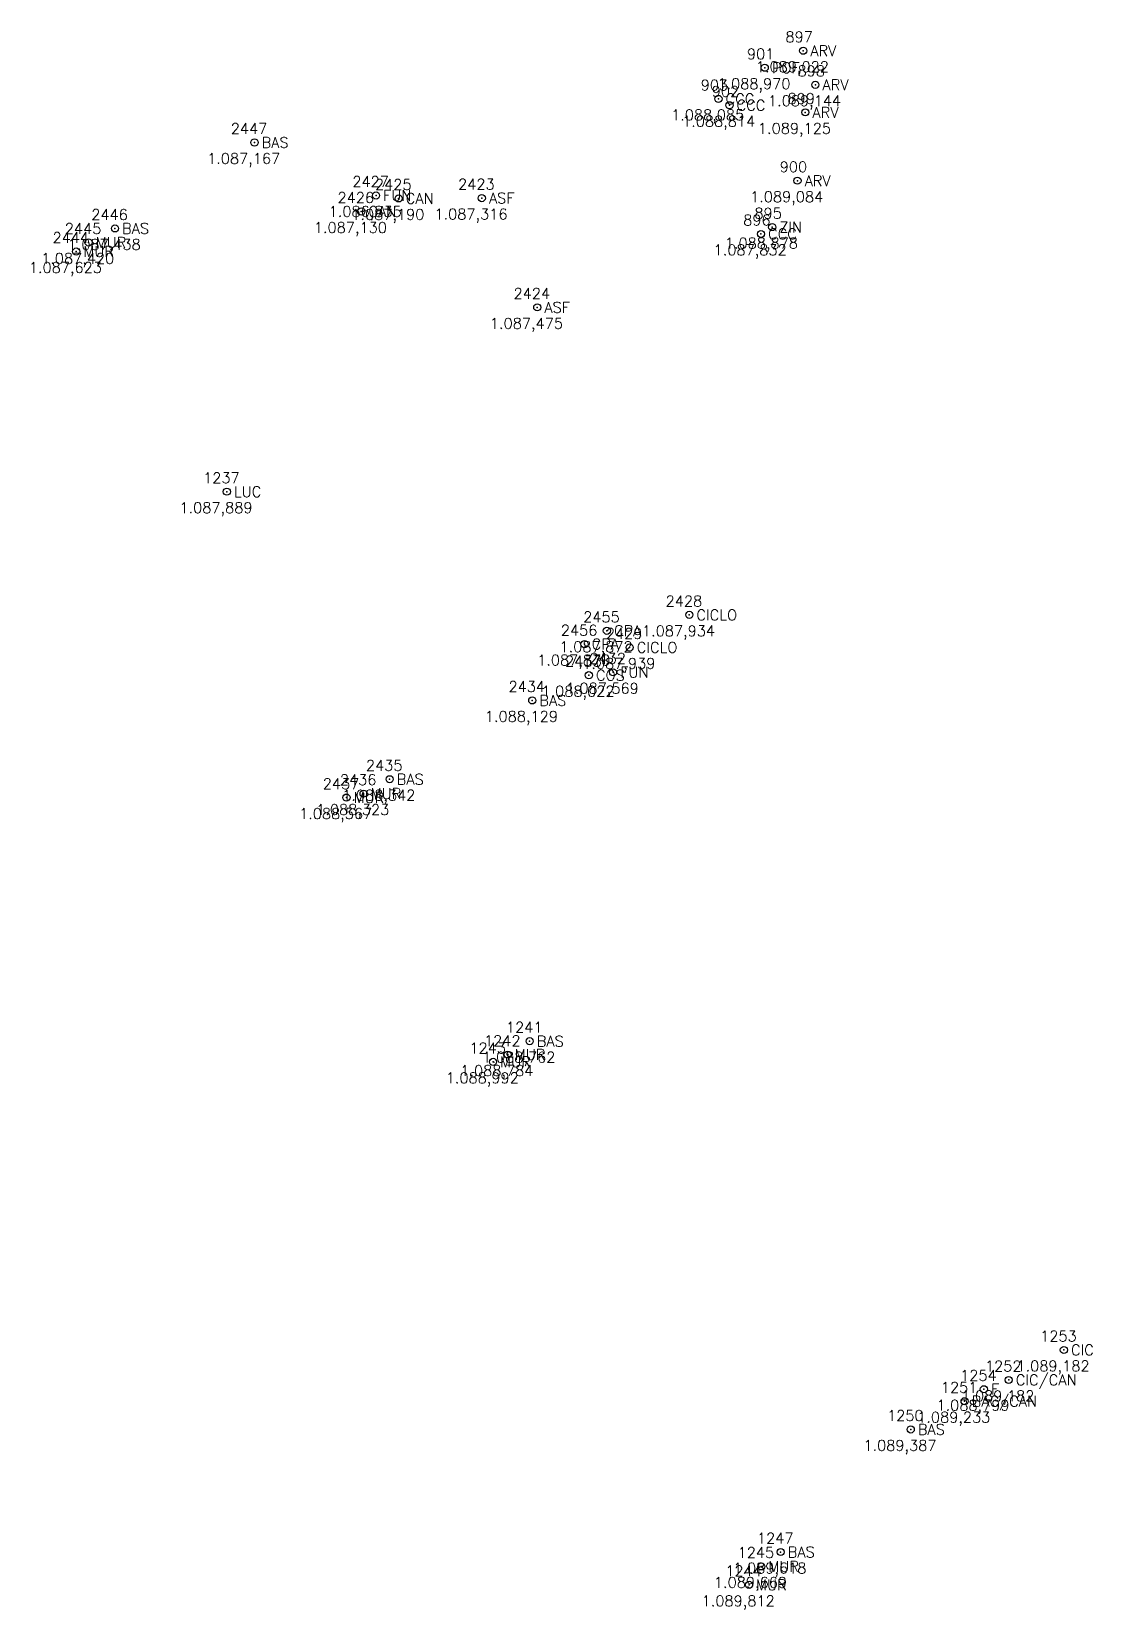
# Model space of a CAD drawing. Extents: x 190546 to 194941, y 8251022 to 8268833.
# Drawn here: x 194653.1 to 194697.9, y 8268331 to 8268397.6 of the extents above; entities that cross this region are included whole.
import ezdxf

# ---------------------------------------------------------------- set-up
doc = ezdxf.new("R2010")
doc.units = 0
doc.header["$LTSCALE"] = 10
doc.header["$MEASUREMENT"] = 0
doc.linetypes.add('CONTINUO', pattern=[0])
doc.layers.get('0').update_dxf_attribs({"linetype": 'CONTINUOUS'})
doc.layers.add('_IRRADIACAO', color=7, linetype='CONTINUO')
doc.styles.add('ROMANS', font='romans', dxfattribs={"height": 0.2})
doc.styles.get("Standard").update_dxf_attribs({"font": 'txt.shx'})

# ---------------------------------------------------------------- blocks, each defined once
blk = doc.blocks.new('SIMB_CIRCULO')
at = {"color": 0, "linetype": 'CONTINUOUS'}
blk.add_circle((0, 0), 0.5, dxfattribs=at)
at = {"color": 0}
blk.add_point((0, 0), dxfattribs=at)
for tag in ['desc:', 'cota:', 'pto:']:
    blk.add_attdef(tag, (0, 0), '', height=1)

msp = doc.modelspace()

# ---------------------------------------------------------------- block references
at = {"layer": '_IRRADIACAO', "color": 4}
ref = msp.add_blockref('SIMB_CIRCULO', (194685.694, 8268396.81), dxfattribs=dict(at, xscale=0.3, yscale=0.3, zscale=0.3))
ref.add_attrib('PONTO', '897', (194684.944, 8268397.17), dxfattribs={"layer": '0', "color": 1, "height": 0.45, "style": 'ROMANS'})
ref.add_attrib('DESC', 'ARV', (194685.994, 8268396.585), dxfattribs={"layer": '0', "color": 3, "height": 0.45, "style": 'ROMANS'})
ref.add_attrib('COTA', '1.089,022', (194683.694, 8268395.91), dxfattribs={"layer": '0', "color": 5, "height": 0.45, "style": 'ROMANS'})
ref = msp.add_blockref('SIMB_CIRCULO', (194684.07, 8268396.092), dxfattribs=dict(at, xscale=0.3, yscale=0.3, zscale=0.3))
ref.add_attrib('PONTO', '901', (194683.32, 8268396.452), dxfattribs={"layer": '0', "color": 1, "height": 0.45, "style": 'ROMANS'})
ref.add_attrib('DESC', 'POF', (194684.37, 8268395.867), dxfattribs={"layer": '0', "color": 3, "height": 0.45, "style": 'ROMANS'})
ref.add_attrib('COTA', '1.088,970', (194682.07, 8268395.192), dxfattribs={"layer": '0', "color": 5, "height": 0.45, "style": 'ROMANS'})
ref = msp.add_blockref('SIMB_CIRCULO', (194686.206, 8268395.373), dxfattribs=dict(at, xscale=0.3, yscale=0.3, zscale=0.3))
ref.add_attrib('PONTO', '898', (194685.456, 8268395.733), dxfattribs={"layer": '0', "color": 1, "height": 0.45, "style": 'ROMANS'})
ref.add_attrib('DESC', 'ARV', (194686.506, 8268395.148), dxfattribs={"layer": '0', "color": 3, "height": 0.45, "style": 'ROMANS'})
ref.add_attrib('COTA', '1.089,144', (194684.206, 8268394.473), dxfattribs={"layer": '0', "color": 5, "height": 0.45, "style": 'ROMANS'})
ref = msp.add_blockref('SIMB_CIRCULO', (194682.118, 8268394.777), dxfattribs=dict(at, xscale=0.3, yscale=0.3, zscale=0.3))
ref.add_attrib('PONTO', '903', (194681.368, 8268395.137), dxfattribs={"layer": '0', "color": 1, "height": 0.45, "style": 'ROMANS'})
ref.add_attrib('DESC', 'CCC', (194682.418, 8268394.552), dxfattribs={"layer": '0', "color": 3, "height": 0.45, "style": 'ROMANS'})
ref.add_attrib('COTA', '1.088,085', (194680.118, 8268393.877), dxfattribs={"layer": '0', "color": 5, "height": 0.45, "style": 'ROMANS'})
ref = msp.add_blockref('SIMB_CIRCULO', (194682.583, 8268394.51), dxfattribs=dict(at, xscale=0.3, yscale=0.3, zscale=0.3))
ref.add_attrib('PONTO', '902', (194681.833, 8268394.87), dxfattribs={"layer": '0', "color": 1, "height": 0.45, "style": 'ROMANS'})
ref.add_attrib('DESC', 'CCC', (194682.883, 8268394.285), dxfattribs={"layer": '0', "color": 3, "height": 0.45, "style": 'ROMANS'})
ref.add_attrib('COTA', '1.088,814', (194680.583, 8268393.61), dxfattribs={"layer": '0', "color": 5, "height": 0.45, "style": 'ROMANS'})
ref = msp.add_blockref('SIMB_CIRCULO', (194685.782, 8268394.21), dxfattribs=dict(at, xscale=0.3, yscale=0.3, zscale=0.3))
ref.add_attrib('PONTO', '899', (194685.032, 8268394.57), dxfattribs={"layer": '0', "color": 1, "height": 0.45, "style": 'ROMANS'})
ref.add_attrib('DESC', 'ARV', (194686.082, 8268393.985), dxfattribs={"layer": '0', "color": 3, "height": 0.45, "style": 'ROMANS'})
ref.add_attrib('COTA', '1.089,125', (194683.782, 8268393.31), dxfattribs={"layer": '0', "color": 5, "height": 0.45, "style": 'ROMANS'})
ref = msp.add_blockref('SIMB_CIRCULO', (194662.54, 8268392.939), dxfattribs=dict(at, xscale=0.3, yscale=0.3, zscale=0.3))
ref.add_attrib('PONTO', '2447', (194661.54, 8268393.299), dxfattribs={"layer": '0', "color": 1, "height": 0.45, "style": 'ROMANS'})
ref.add_attrib('DESC', 'BAS', (194662.84, 8268392.714), dxfattribs={"layer": '0', "color": 3, "height": 0.45, "style": 'ROMANS'})
ref.add_attrib('COTA', '1.087,167', (194660.54, 8268392.039), dxfattribs={"layer": '0', "color": 5, "height": 0.45, "style": 'ROMANS'})
ref = msp.add_blockref('SIMB_CIRCULO', (194685.452, 8268391.327), dxfattribs=dict(at, xscale=0.3, yscale=0.3, zscale=0.3))
ref.add_attrib('PONTO', '900', (194684.702, 8268391.687), dxfattribs={"layer": '0', "color": 1, "height": 0.45, "style": 'ROMANS'})
ref.add_attrib('DESC', 'ARV', (194685.752, 8268391.102), dxfattribs={"layer": '0', "color": 3, "height": 0.45, "style": 'ROMANS'})
ref.add_attrib('COTA', '1.089,084', (194683.452, 8268390.427), dxfattribs={"layer": '0', "color": 5, "height": 0.45, "style": 'ROMANS'})
ref = msp.add_blockref('SIMB_CIRCULO', (194667.667, 8268390.703), dxfattribs=dict(at, xscale=0.3, yscale=0.3, zscale=0.3))
ref.add_attrib('PONTO', '2427', (194666.667, 8268391.063), dxfattribs={"layer": '0', "color": 1, "height": 0.45, "style": 'ROMANS'})
ref.add_attrib('DESC', 'FUN', (194667.967, 8268390.478), dxfattribs={"layer": '0', "color": 3, "height": 0.45, "style": 'ROMANS'})
ref.add_attrib('COTA', '1.086,835', (194665.667, 8268389.803), dxfattribs={"layer": '0', "color": 5, "height": 0.45, "style": 'ROMANS'})
ref = msp.add_blockref('SIMB_CIRCULO', (194668.623, 8268390.58), dxfattribs=dict(at, xscale=0.3, yscale=0.3, zscale=0.3))
ref.add_attrib('PONTO', '2425', (194667.623, 8268390.94), dxfattribs={"layer": '0', "color": 1, "height": 0.45, "style": 'ROMANS'})
ref.add_attrib('DESC', 'CAN', (194668.923, 8268390.355), dxfattribs={"layer": '0', "color": 3, "height": 0.45, "style": 'ROMANS'})
ref.add_attrib('COTA', '1.087,190', (194666.623, 8268389.68), dxfattribs={"layer": '0', "color": 5, "height": 0.45, "style": 'ROMANS'})
ref = msp.add_blockref('SIMB_CIRCULO', (194672.131, 8268390.592), dxfattribs=dict(at, xscale=0.3, yscale=0.3, zscale=0.3))
ref.add_attrib('PONTO', '2423', (194671.131, 8268390.952), dxfattribs={"layer": '0', "color": 1, "height": 0.45, "style": 'ROMANS'})
ref.add_attrib('DESC', 'ASF', (194672.431, 8268390.367), dxfattribs={"layer": '0', "color": 3, "height": 0.45, "style": 'ROMANS'})
ref.add_attrib('COTA', '1.087,316', (194670.131, 8268389.692), dxfattribs={"layer": '0', "color": 5, "height": 0.45, "style": 'ROMANS'})
ref = msp.add_blockref('SIMB_CIRCULO', (194667.042, 8268390.027), dxfattribs=dict(at, xscale=0.3, yscale=0.3, zscale=0.3))
ref.add_attrib('PONTO', '2426', (194666.042, 8268390.387), dxfattribs={"layer": '0', "color": 1, "height": 0.45, "style": 'ROMANS'})
ref.add_attrib('DESC', 'CAN', (194667.342, 8268389.802), dxfattribs={"layer": '0', "color": 3, "height": 0.45, "style": 'ROMANS'})
ref.add_attrib('COTA', '1.087,130', (194665.042, 8268389.127), dxfattribs={"layer": '0', "color": 5, "height": 0.45, "style": 'ROMANS'})
ref = msp.add_blockref('SIMB_CIRCULO', (194656.653, 8268389.313), dxfattribs=dict(at, xscale=0.3, yscale=0.3, zscale=0.3))
ref.add_attrib('PONTO', '2446', (194655.653, 8268389.673), dxfattribs={"layer": '0', "color": 1, "height": 0.45, "style": 'ROMANS'})
ref.add_attrib('DESC', 'BAS', (194656.953, 8268389.088), dxfattribs={"layer": '0', "color": 3, "height": 0.45, "style": 'ROMANS'})
ref.add_attrib('COTA', '1.087,438', (194654.653, 8268388.413), dxfattribs={"layer": '0', "color": 5, "height": 0.45, "style": 'ROMANS'})
ref = msp.add_blockref('SIMB_CIRCULO', (194683.912, 8268389.079), dxfattribs=dict(at, xscale=0.3, yscale=0.3, zscale=0.3))
ref.add_attrib('PONTO', '896', (194683.162, 8268389.439), dxfattribs={"layer": '0', "color": 1, "height": 0.45, "style": 'ROMANS'})
ref.add_attrib('DESC', 'CCC', (194684.212, 8268388.854), dxfattribs={"layer": '0', "color": 3, "height": 0.45, "style": 'ROMANS'})
ref.add_attrib('COTA', '1.087,832', (194681.912, 8268388.179), dxfattribs={"layer": '0', "color": 5, "height": 0.45, "style": 'ROMANS'})
ref = msp.add_blockref('SIMB_CIRCULO', (194684.385, 8268389.369), dxfattribs=dict(at, xscale=0.3, yscale=0.3, zscale=0.3))
ref.add_attrib('PONTO', '895', (194683.635, 8268389.729), dxfattribs={"layer": '0', "color": 1, "height": 0.45, "style": 'ROMANS'})
ref.add_attrib('DESC', 'ZIN', (194684.685, 8268389.144), dxfattribs={"layer": '0', "color": 3, "height": 0.45, "style": 'ROMANS'})
ref.add_attrib('COTA', '1.088,878', (194682.385, 8268388.469), dxfattribs={"layer": '0', "color": 5, "height": 0.45, "style": 'ROMANS'})
ref = msp.add_blockref('SIMB_CIRCULO', (194655.017, 8268388.339), dxfattribs=dict(at, xscale=0.3, yscale=0.3, zscale=0.3))
ref.add_attrib('PONTO', '2444', (194654.017, 8268388.699), dxfattribs={"layer": '0', "color": 1, "height": 0.45, "style": 'ROMANS'})
ref.add_attrib('DESC', 'MUR', (194655.317, 8268388.114), dxfattribs={"layer": '0', "color": 3, "height": 0.45, "style": 'ROMANS'})
ref.add_attrib('COTA', '1.087,623', (194653.017, 8268387.439), dxfattribs={"layer": '0', "color": 5, "height": 0.45, "style": 'ROMANS'})
ref = msp.add_blockref('SIMB_CIRCULO', (194655.536, 8268388.721), dxfattribs=dict(at, xscale=0.3, yscale=0.3, zscale=0.3))
ref.add_attrib('PONTO', '2445', (194654.536, 8268389.081), dxfattribs={"layer": '0', "color": 1, "height": 0.45, "style": 'ROMANS'})
ref.add_attrib('DESC', 'MUR', (194655.836, 8268388.496), dxfattribs={"layer": '0', "color": 3, "height": 0.45, "style": 'ROMANS'})
ref.add_attrib('COTA', '1.087,420', (194653.536, 8268387.821), dxfattribs={"layer": '0', "color": 5, "height": 0.45, "style": 'ROMANS'})
ref = msp.add_blockref('SIMB_CIRCULO', (194674.471, 8268385.983), dxfattribs=dict(at, xscale=0.3, yscale=0.3, zscale=0.3))
ref.add_attrib('PONTO', '2424', (194673.471, 8268386.343), dxfattribs={"layer": '0', "color": 1, "height": 0.45, "style": 'ROMANS'})
ref.add_attrib('DESC', 'ASF', (194674.771, 8268385.758), dxfattribs={"layer": '0', "color": 3, "height": 0.45, "style": 'ROMANS'})
ref.add_attrib('COTA', '1.087,475', (194672.471, 8268385.083), dxfattribs={"layer": '0', "color": 5, "height": 0.45, "style": 'ROMANS'})
ref = msp.add_blockref('SIMB_CIRCULO', (194661.372, 8268378.205), dxfattribs=dict(at, xscale=0.3, yscale=0.3, zscale=0.3))
ref.add_attrib('PONTO', '1237', (194660.372, 8268378.565), dxfattribs={"layer": '0', "color": 1, "height": 0.45, "style": 'ROMANS'})
ref.add_attrib('DESC', 'LUC', (194661.672, 8268377.98), dxfattribs={"layer": '0', "color": 3, "height": 0.45, "style": 'ROMANS'})
ref.add_attrib('COTA', '1.087,889', (194659.372, 8268377.305), dxfattribs={"layer": '0', "color": 5, "height": 0.45, "style": 'ROMANS'})
ref = msp.add_blockref('SIMB_CIRCULO', (194680.888, 8268373.007), dxfattribs=dict(at, xscale=0.3, yscale=0.3, zscale=0.3))
ref.add_attrib('PONTO', '2428', (194679.888, 8268373.367), dxfattribs={"layer": '0', "color": 1, "height": 0.45, "style": 'ROMANS'})
ref.add_attrib('DESC', 'CICLO', (194681.188, 8268372.782), dxfattribs={"layer": '0', "color": 3, "height": 0.45, "style": 'ROMANS'})
ref.add_attrib('COTA', '1.087,934', (194678.888, 8268372.107), dxfattribs={"layer": '0', "color": 5, "height": 0.45, "style": 'ROMANS'})
ref = msp.add_blockref('SIMB_CIRCULO', (194676.466, 8268371.772), dxfattribs=dict(at, xscale=0.3, yscale=0.3, zscale=0.3))
ref.add_attrib('PONTO', '2456', (194675.466, 8268372.132), dxfattribs={"layer": '0', "color": 1, "height": 0.45, "style": 'ROMANS'})
ref.add_attrib('DESC', 'CPA', (194676.766, 8268371.547), dxfattribs={"layer": '0', "color": 3, "height": 0.45, "style": 'ROMANS'})
ref.add_attrib('COTA', '1.087,870', (194674.466, 8268370.872), dxfattribs={"layer": '0', "color": 5, "height": 0.45, "style": 'ROMANS'})
ref = msp.add_blockref('SIMB_CIRCULO', (194677.409, 8268372.336), dxfattribs=dict(at, xscale=0.3, yscale=0.3, zscale=0.3))
ref.add_attrib('PONTO', '2455', (194676.409, 8268372.696), dxfattribs={"layer": '0', "color": 1, "height": 0.45, "style": 'ROMANS'})
ref.add_attrib('DESC', 'CPA', (194677.709, 8268372.111), dxfattribs={"layer": '0', "color": 3, "height": 0.45, "style": 'ROMANS'})
ref.add_attrib('COTA', '1.087,872', (194675.409, 8268371.436), dxfattribs={"layer": '0', "color": 5, "height": 0.45, "style": 'ROMANS'})
ref = msp.add_blockref('SIMB_CIRCULO', (194678.369, 8268371.632), dxfattribs=dict(at, xscale=0.3, yscale=0.3, zscale=0.3))
ref.add_attrib('PONTO', '2429', (194677.369, 8268371.992), dxfattribs={"layer": '0', "color": 1, "height": 0.45, "style": 'ROMANS'})
ref.add_attrib('DESC', 'CICLO', (194678.669, 8268371.407), dxfattribs={"layer": '0', "color": 3, "height": 0.45, "style": 'ROMANS'})
ref.add_attrib('COTA', '1.087,939', (194676.369, 8268370.732), dxfattribs={"layer": '0', "color": 5, "height": 0.45, "style": 'ROMANS'})
ref = msp.add_blockref('SIMB_CIRCULO', (194676.648, 8268370.463), dxfattribs=dict(at, xscale=0.3, yscale=0.3, zscale=0.3))
ref.add_attrib('PONTO', '2433', (194675.648, 8268370.823), dxfattribs={"layer": '0', "color": 1, "height": 0.45, "style": 'ROMANS'})
ref.add_attrib('DESC', 'COS', (194676.948, 8268370.238), dxfattribs={"layer": '0', "color": 3, "height": 0.45, "style": 'ROMANS'})
ref.add_attrib('COTA', '1.088,022', (194674.648, 8268369.563), dxfattribs={"layer": '0', "color": 5, "height": 0.45, "style": 'ROMANS'})
ref = msp.add_blockref('SIMB_CIRCULO', (194677.671, 8268370.585), dxfattribs=dict(at, xscale=0.3, yscale=0.3, zscale=0.3))
ref.add_attrib('PONTO', '2432', (194676.671, 8268370.945), dxfattribs={"layer": '0', "color": 1, "height": 0.45, "style": 'ROMANS'})
ref.add_attrib('DESC', 'FUN', (194677.971, 8268370.36), dxfattribs={"layer": '0', "color": 3, "height": 0.45, "style": 'ROMANS'})
ref.add_attrib('COTA', '1.087,569', (194675.671, 8268369.685), dxfattribs={"layer": '0', "color": 5, "height": 0.45, "style": 'ROMANS'})
ref = msp.add_blockref('SIMB_CIRCULO', (194674.259, 8268369.398), dxfattribs=dict(at, xscale=0.3, yscale=0.3, zscale=0.3))
ref.add_attrib('PONTO', '2434', (194673.259, 8268369.758), dxfattribs={"layer": '0', "color": 1, "height": 0.45, "style": 'ROMANS'})
ref.add_attrib('DESC', 'BAS', (194674.559, 8268369.173), dxfattribs={"layer": '0', "color": 3, "height": 0.45, "style": 'ROMANS'})
ref.add_attrib('COTA', '1.088,129', (194672.259, 8268368.498), dxfattribs={"layer": '0', "color": 5, "height": 0.45, "style": 'ROMANS'})
ref = msp.add_blockref('SIMB_CIRCULO', (194668.242, 8268366.071), dxfattribs=dict(at, xscale=0.3, yscale=0.3, zscale=0.3))
ref.add_attrib('PONTO', '2435', (194667.242, 8268366.431), dxfattribs={"layer": '0', "color": 1, "height": 0.45, "style": 'ROMANS'})
ref.add_attrib('DESC', 'BAS', (194668.542, 8268365.846), dxfattribs={"layer": '0', "color": 3, "height": 0.45, "style": 'ROMANS'})
ref.add_attrib('COTA', '1.088,342', (194666.242, 8268365.171), dxfattribs={"layer": '0', "color": 5, "height": 0.45, "style": 'ROMANS'})
ref = msp.add_blockref('SIMB_CIRCULO', (194666.421, 8268365.299), dxfattribs=dict(at, xscale=0.3, yscale=0.3, zscale=0.3))
ref.add_attrib('PONTO', '2437', (194665.421, 8268365.659), dxfattribs={"layer": '0', "color": 1, "height": 0.45, "style": 'ROMANS'})
ref.add_attrib('DESC', 'MUR', (194666.721, 8268365.074), dxfattribs={"layer": '0', "color": 3, "height": 0.45, "style": 'ROMANS'})
ref.add_attrib('COTA', '1.088,567', (194664.421, 8268364.399), dxfattribs={"layer": '0', "color": 5, "height": 0.45, "style": 'ROMANS'})
ref = msp.add_blockref('SIMB_CIRCULO', (194667.142, 8268365.464), dxfattribs=dict(at, xscale=0.3, yscale=0.3, zscale=0.3))
ref.add_attrib('PONTO', '2436', (194666.142, 8268365.824), dxfattribs={"layer": '0', "color": 1, "height": 0.45, "style": 'ROMANS'})
ref.add_attrib('DESC', 'MUR', (194667.442, 8268365.239), dxfattribs={"layer": '0', "color": 3, "height": 0.45, "style": 'ROMANS'})
ref.add_attrib('COTA', '1.088,323', (194665.142, 8268364.564), dxfattribs={"layer": '0', "color": 5, "height": 0.45, "style": 'ROMANS'})
ref = msp.add_blockref('SIMB_CIRCULO', (194673.224, 8268354.452), dxfattribs=dict(at, xscale=0.3, yscale=0.3, zscale=0.3))
ref.add_attrib('PONTO', '1242', (194672.224, 8268354.812), dxfattribs={"layer": '0', "color": 1, "height": 0.45, "style": 'ROMANS'})
ref.add_attrib('DESC', 'MUR', (194673.524, 8268354.227), dxfattribs={"layer": '0', "color": 3, "height": 0.45, "style": 'ROMANS'})
ref.add_attrib('COTA', '1.088,784', (194671.224, 8268353.552), dxfattribs={"layer": '0', "color": 5, "height": 0.45, "style": 'ROMANS'})
ref = msp.add_blockref('SIMB_CIRCULO', (194674.151, 8268355.02), dxfattribs=dict(at, xscale=0.3, yscale=0.3, zscale=0.3))
ref.add_attrib('PONTO', '1241', (194673.151, 8268355.38), dxfattribs={"layer": '0', "color": 1, "height": 0.45, "style": 'ROMANS'})
ref.add_attrib('DESC', 'BAS', (194674.451, 8268354.795), dxfattribs={"layer": '0', "color": 3, "height": 0.45, "style": 'ROMANS'})
ref.add_attrib('COTA', '1.088,762', (194672.151, 8268354.12), dxfattribs={"layer": '0', "color": 5, "height": 0.45, "style": 'ROMANS'})
ref = msp.add_blockref('SIMB_CIRCULO', (194672.606, 8268354.147), dxfattribs=dict(at, xscale=0.3, yscale=0.3, zscale=0.3))
ref.add_attrib('PONTO', '1243', (194671.606, 8268354.507), dxfattribs={"layer": '0', "color": 1, "height": 0.45, "style": 'ROMANS'})
ref.add_attrib('DESC', 'MUR', (194672.906, 8268353.922), dxfattribs={"layer": '0', "color": 3, "height": 0.45, "style": 'ROMANS'})
ref.add_attrib('COTA', '1.088,992', (194670.606, 8268353.247), dxfattribs={"layer": '0', "color": 5, "height": 0.45, "style": 'ROMANS'})
ref = msp.add_blockref('SIMB_CIRCULO', (194696.692, 8268341.991), dxfattribs=dict(at, xscale=0.3, yscale=0.3, zscale=0.3))
ref.add_attrib('PONTO', '1253', (194695.692, 8268342.351), dxfattribs={"layer": '0', "color": 1, "height": 0.45, "style": 'ROMANS'})
ref.add_attrib('DESC', 'CIC', (194696.992, 8268341.766), dxfattribs={"layer": '0', "color": 3, "height": 0.45, "style": 'ROMANS'})
ref.add_attrib('COTA', '1.089,182', (194694.692, 8268341.091), dxfattribs={"layer": '0', "color": 5, "height": 0.45, "style": 'ROMANS'})
ref = msp.add_blockref('SIMB_CIRCULO', (194694.364, 8268340.724), dxfattribs=dict(at, xscale=0.3, yscale=0.3, zscale=0.3))
ref.add_attrib('PONTO', '1252', (194693.364, 8268341.084), dxfattribs={"layer": '0', "color": 1, "height": 0.45, "style": 'ROMANS'})
ref.add_attrib('DESC', 'CIC/CAN', (194694.664, 8268340.499), dxfattribs={"layer": '0', "color": 3, "height": 0.45, "style": 'ROMANS'})
ref.add_attrib('COTA', '1.089,182', (194692.364, 8268339.824), dxfattribs={"layer": '0', "color": 5, "height": 0.45, "style": 'ROMANS'})
ref = msp.add_blockref('SIMB_CIRCULO', (194692.503, 8268339.828), dxfattribs=dict(at, xscale=0.3, yscale=0.3, zscale=0.3))
ref.add_attrib('PONTO', '1251', (194691.503, 8268340.188), dxfattribs={"layer": '0', "color": 1, "height": 0.45, "style": 'ROMANS'})
ref.add_attrib('DESC', 'BAC/CAN', (194692.803, 8268339.603), dxfattribs={"layer": '0', "color": 3, "height": 0.45, "style": 'ROMANS'})
ref.add_attrib('COTA', '1.089,233', (194690.503, 8268338.928), dxfattribs={"layer": '0', "color": 5, "height": 0.45, "style": 'ROMANS'})
ref = msp.add_blockref('SIMB_CIRCULO', (194693.316, 8268340.334), dxfattribs=dict(at, xscale=0.3, yscale=0.3, zscale=0.3))
ref.add_attrib('PONTO', '1254', (194692.316, 8268340.694), dxfattribs={"layer": '0', "color": 1, "height": 0.45, "style": 'ROMANS'})
ref.add_attrib('DESC', 'F', (194693.616, 8268340.109), dxfattribs={"layer": '0', "color": 3, "height": 0.45, "style": 'ROMANS'})
ref.add_attrib('COTA', '1.088,799', (194691.316, 8268339.434), dxfattribs={"layer": '0', "color": 5, "height": 0.45, "style": 'ROMANS'})
ref = msp.add_blockref('SIMB_CIRCULO', (194690.232, 8268338.637), dxfattribs=dict(at, xscale=0.3, yscale=0.3, zscale=0.3))
ref.add_attrib('PONTO', '1250', (194689.232, 8268338.997), dxfattribs={"layer": '0', "color": 1, "height": 0.45, "style": 'ROMANS'})
ref.add_attrib('DESC', 'BAS', (194690.532, 8268338.412), dxfattribs={"layer": '0', "color": 3, "height": 0.45, "style": 'ROMANS'})
ref.add_attrib('COTA', '1.089,387', (194688.232, 8268337.737), dxfattribs={"layer": '0', "color": 5, "height": 0.45, "style": 'ROMANS'})
ref = msp.add_blockref('SIMB_CIRCULO', (194684.742, 8268333.465), dxfattribs=dict(at, xscale=0.3, yscale=0.3, zscale=0.3))
ref.add_attrib('PONTO', '1247', (194683.742, 8268333.825), dxfattribs={"layer": '0', "color": 1, "height": 0.45, "style": 'ROMANS'})
ref.add_attrib('DESC', 'BAS', (194685.042, 8268333.24), dxfattribs={"layer": '0', "color": 3, "height": 0.45, "style": 'ROMANS'})
ref.add_attrib('COTA', '1.089,618', (194682.742, 8268332.565), dxfattribs={"layer": '0', "color": 5, "height": 0.45, "style": 'ROMANS'})
ref = msp.add_blockref('SIMB_CIRCULO', (194683.925, 8268332.859), dxfattribs=dict(at, xscale=0.3, yscale=0.3, zscale=0.3))
ref.add_attrib('PONTO', '1245', (194682.925, 8268333.219), dxfattribs={"layer": '0', "color": 1, "height": 0.45, "style": 'ROMANS'})
ref.add_attrib('DESC', 'MUR', (194684.225, 8268332.634), dxfattribs={"layer": '0', "color": 3, "height": 0.45, "style": 'ROMANS'})
ref.add_attrib('COTA', '1.089,669', (194681.925, 8268331.959), dxfattribs={"layer": '0', "color": 5, "height": 0.45, "style": 'ROMANS'})
ref = msp.add_blockref('SIMB_CIRCULO', (194683.407, 8268332.08), dxfattribs=dict(at, xscale=0.3, yscale=0.3, zscale=0.3))
ref.add_attrib('PONTO', '1244', (194682.407, 8268332.44), dxfattribs={"layer": '0', "color": 1, "height": 0.45, "style": 'ROMANS'})
ref.add_attrib('DESC', 'MUR', (194683.707, 8268331.855), dxfattribs={"layer": '0', "color": 3, "height": 0.45, "style": 'ROMANS'})
ref.add_attrib('COTA', '1.089,812', (194681.407, 8268331.18), dxfattribs={"layer": '0', "color": 5, "height": 0.45, "style": 'ROMANS'})

doc.saveas('drawing.dxf')
